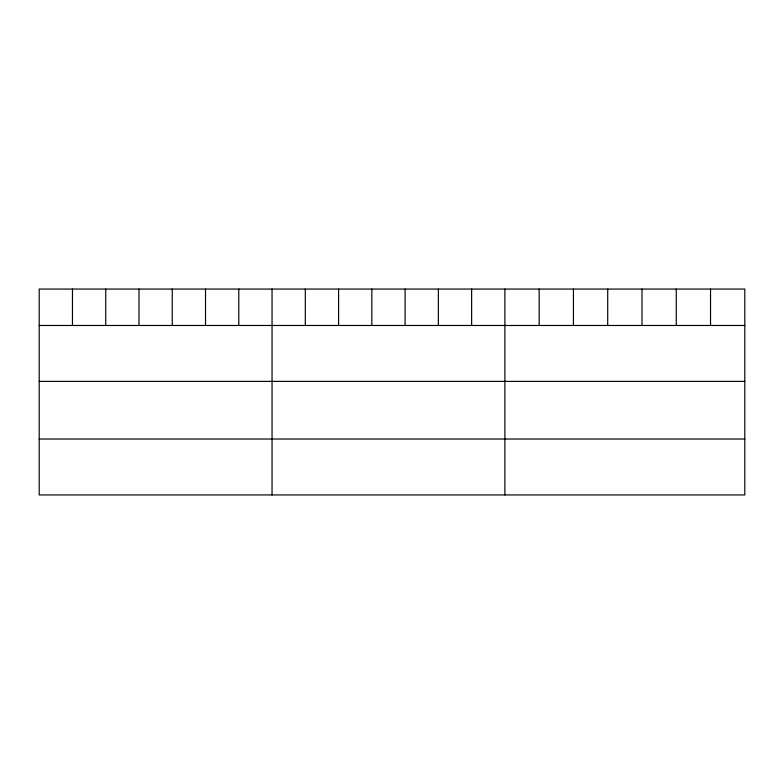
<?xml version="1.0" encoding="UTF-8"?>
<svg xmlns="http://www.w3.org/2000/svg" width="784" height="784" viewBox="0 0 784 784"><rect width="100%" height="100%" fill="white"/><g stroke="black" fill="none" stroke-linecap="round" stroke-linejoin="round"><path stroke-width="1.18" d="M744.8 325.478L744.8 494.939L39.2 494.939L39.2 289.061L744.8 289.061L744.8 325.478L39.2 325.478M39.2 381.396L744.8 381.396M39.2 439.02L744.8 439.02M710.529 289.061L710.529 325.478M676.259 289.061L676.259 325.478M641.988 289.061L641.988 325.478M607.708 289.061L607.708 325.478M573.437 289.061L573.437 325.478M539.167 289.061L539.167 325.478M504.896 289.061L504.896 494.939M471.635 289.061L471.635 325.478M438.364 289.061L438.364 325.478M405.103 289.061L405.103 325.478M371.841 289.061L371.841 325.478M338.58 289.061L338.58 325.478M305.309 289.061L305.309 325.478M272.048 289.061L272.048 494.939M238.787 289.061L238.787 325.478M205.516 289.061L205.516 325.478M172.255 289.061L172.255 325.478M138.993 289.061L138.993 325.478M105.732 289.061L105.732 325.478M72.461 289.061L72.461 325.478"/></g></svg>
